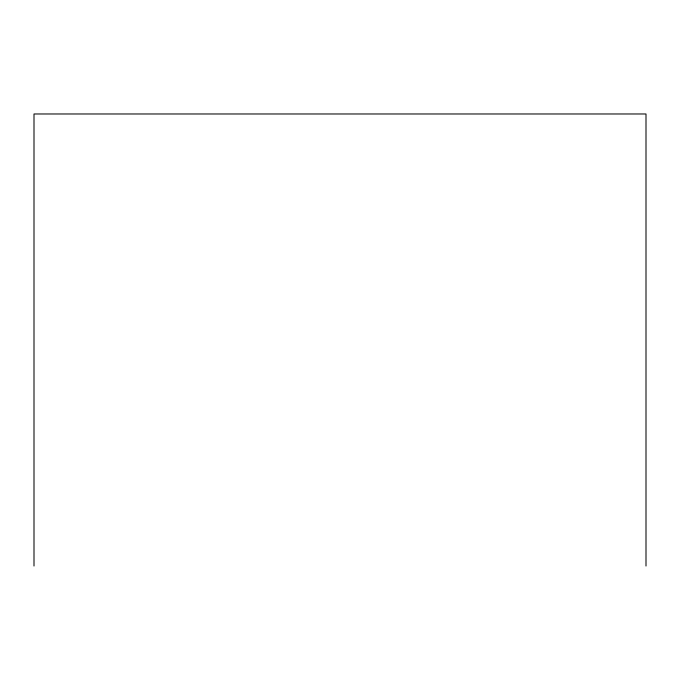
<?xml version="1.0" encoding="UTF-8"?>
<svg xmlns="http://www.w3.org/2000/svg" width="680" height="680" viewBox="0 0 680 680"><rect width="100%" height="100%" fill="white"/><g stroke="black" fill="none" stroke-linecap="round" stroke-linejoin="round"><path stroke-width="1.02" d="M646 566.024L646 113.977L34 113.977L34 566.024"/></g></svg>
